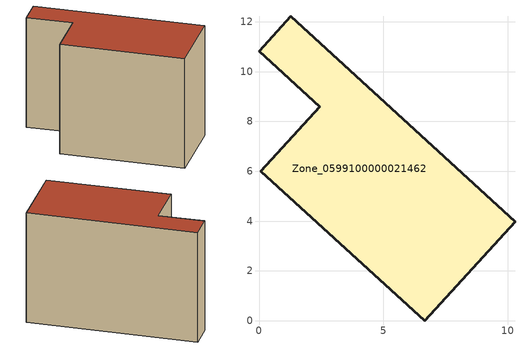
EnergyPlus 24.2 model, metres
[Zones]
Zone_0599100000021462
 floor ground (C_G): 10.29,3.98 6.65,0 0.08,6 2.44,8.59 0,10.82 1.28,12.22 z0
 wall outside (C_F): 6.65,0 10.29,3.98 1.28,12.22 0,10.82 2.44,8.59 0.08,6 6.65,0 z0:8.37
 roof outside (C_R): 0.08,6 6.65,0 10.29,3.98 1.28,12.22 0,10.82 2.44,8.59 z8.37
[BUILDING]
Pand.0599100000021462: North Axis=0; Terrain=City; Loads Convergence Tolerance Value=0.04; Temperature Convergence Tolerance Value=0.4; Solar Distribution=FullExterior; Maximum Number of Warmup Days=25; Minimum Number of Warmup Days=1
[Site:Location]
Rotterdam.The.Hague.AP_ZH_NLD Design_Conditions: Latitude=51.96; Longitude=4.45; Time Zone=1; Elevation=-4.5
[SITE:GROUNDTEMPERATURE:BUILDINGSURFACE]
18, 18, 18, 18, 18, 18, 18, 18, 18, 18, 18, 18
[MATERIAL] Thermal Absorptance=0.9; Solar Absorptance=0.7; Visible Absorptance=0.7
Name | Roughness | Thickness | Conductivity | Density | Specific Heat
G.TI.1975-1991 | MediumSmooth | 0.15 | 0.288461 | 540 | 1210
F.TI.1975-1991 | Rough | 0.3 | 0.230769 | 1920 | 840
R.TI.1975-1991 | MediumRough | 0.2 | 0.153846 | 1500 | 1000
[CONSTRUCTION]
C_G: G.TI.1975-1991
C_F: F.TI.1975-1991
C_R: R.TI.1975-1991
[ZONE]
Zone_0599100000021462: Type=1; Multiplier=1; Ceiling Height=Autocalculate; Volume=Autocalculate; Floor Area=autocalculate; Part of Total Floor Area=Yes
[ZONEINFILTRATION:DESIGNFLOWRATE]
Infil_Zone_0599100000021462: Zone or ZoneList or Space or SpaceList=Zone_0599100000021462; Schedule=AlwaysOn; Design Flow Rate Calculation Method=Flow/Area; Flow Rate per Floor Area=0.003; Constant Term Coefficient=1; Temperature Term Coefficient=0; Velocity Term Coefficient=0; Velocity Squared Term Coefficient=0
[HVACTEMPLATE:ZONE:IDEALLOADSAIRSYSTEM]
Zone_0599100000021462: Maximum Heating Supply Air Temperature=50; Minimum Cooling Supply Air Temperature=13; Maximum Heating Supply Air Humidity Ratio=0.0156; Minimum Cooling Supply Air Humidity Ratio=0.0077; Heating Limit=NoLimit; Cooling Limit=NoLimit; Dehumidification Control Type=ConstantSensibleHeatRatio; Cooling Sensible Heat Ratio=0.7; Dehumidification Setpoint=60; Humidification Control Type=None; Humidification Setpoint=30; Outdoor Air Method=None; Outdoor Air Flow Rate per Person=0.00944; Outdoor Air Flow Rate per Zone Floor Area=0; Outdoor Air Flow Rate per Zone=0; Demand Controlled Ventilation Type=None; Outdoor Air Economizer Type=NoEconomizer; Heat Recovery Type=None; Sensible Heat Recovery Effectiveness=0.7; Latent Heat Recovery Effectiveness=0.65
[ZONECONTROL:THERMOSTAT]
ThermostatControl_Zone_0599100000021462: Zone or ZoneList=Zone_0599100000021462; Control Type Schedule=DualSetpointControlType; Control 1=Thermostat_Zone_0599100000021462; Temperature Difference Between Cutout And Setpoint=0
[THERMOSTATSETPOINT:DUALSETPOINT]
Thermostat_Zone_0599100000021462: Heating Setpoint Temperature Schedule=HeatingSetpoint_Zone_0599100000021462; Cooling Setpoint Temperature Schedule=CoolingSetpoint_Zone_0599100000021462
[SCHEDULE:COMPACT]
HeatingSetpoint_Zone_0599100000021462: Through: 12/31, For: AllDays, Until: 24:00, 21
CoolingSetpoint_Zone_0599100000021462: Through: 12/31, For: AllDays, Until: 24:00, 24
DualSetpointControlType: Through: 12/31, For: AllDays, Until: 24:00, 4
AlwaysOn: Through: 12/31, For: AllDays, Until: 24:00, 1
